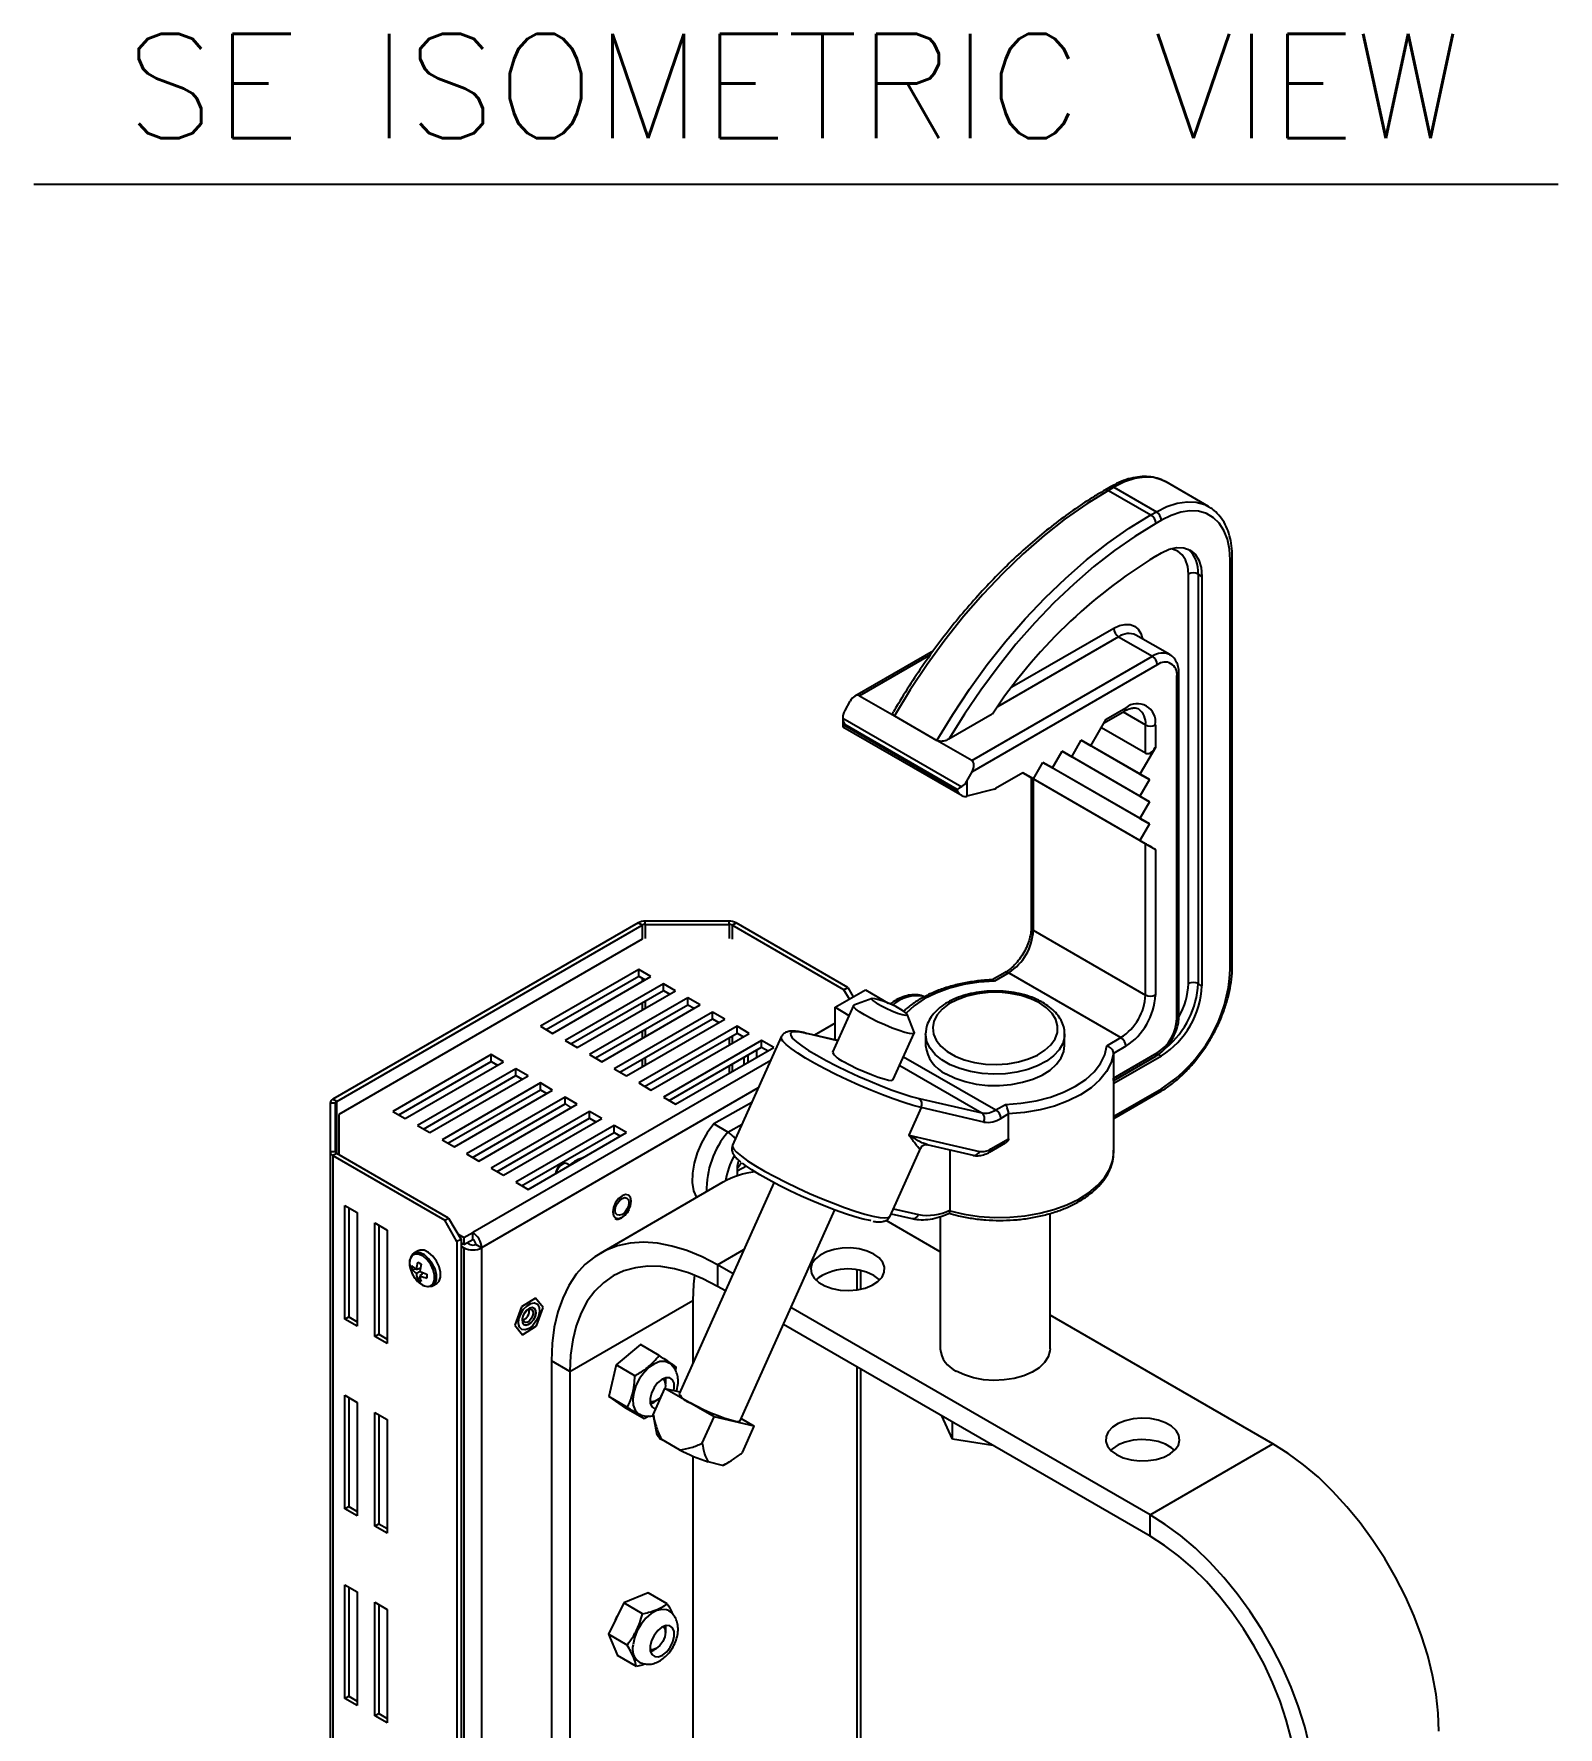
# Model space of a CAD drawing. Extents: x 17.3 to 113.1, y 4.8 to 84.5.
# Drawn here: x 75.35 to 86.31, y 72.37 to 84.54 of the extents above; entities that cross this region are included whole.
import ezdxf
from ezdxf.enums import TextEntityAlignment as Align

# ---------------------------------------------------------------- set-up
doc = ezdxf.new("R2010")
doc.units = 0
doc.header["$MEASUREMENT"] = 0
doc.layers.add('OBJECT', color=7, linetype='CONTINUOUS')
doc.styles.get("Standard").update_dxf_attribs({"font": 'SIMPLEX'})

msp = doc.modelspace()

# ---------------------------------------------------------------- linework, layer by layer
at = {"layer": 'OBJECT', "color": 1}
msp.add_line((75.352, 83.461), (86.314, 83.461), dxfattribs=at)
at = {"layer": 'OBJECT'}
for p, q in [((83.8, 81.144), (83.495, 81.321)), ((83.095, 81.286), (83.055, 81.263)), ((83.12, 81.283), (83.08, 81.26)), ((83.08, 81.26), (83.385, 81.084)), ((83.12, 81.283), (83.425, 81.107)), ((83.385, 81.084), (83.425, 81.107)), ((83.461, 81.046), (83.421, 81.023)), ((83.421, 80.788), (83.461, 80.811)), ((83.956, 77.816), (83.956, 80.76)), ((83.97, 77.837), (83.97, 80.78)), ((83.655, 77.714), (83.655, 80.658)), ((83.725, 80.658), (83.752, 80.642)), ((83.725, 80.658), (83.725, 77.714)), ((83.752, 80.642), (83.752, 77.699)), ((82.386, 79.847), (83.118, 80.269)), ((81.821, 80.108), (81.255, 79.781)), ((83.153, 80.208), (82.282, 79.704)), ((83.153, 80.208), (83.396, 80.068)), ((83.521, 80.08), (83.278, 80.22)), ((81.8, 80.079), (81.29, 79.784)), ((82.097, 79.318), (83.396, 80.068)), ((83.431, 80.006), (82.099, 79.238)), ((83.573, 77.461), (83.573, 79.925)), ((83.587, 77.482), (83.587, 79.945)), ((81.221, 79.745), (81.184, 79.677)), ((81.29, 79.784), (81.541, 79.639)), ((81.169, 79.626), (81.169, 79.561)), ((81.169, 79.624), (82.025, 79.13)), ((81.541, 79.639), (81.846, 79.463)), ((82.245, 79.652), (81.932, 79.472)), ((82.954, 79.425), (83.064, 79.616)), ((83.049, 79.59), (83.195, 79.674)), ((83.064, 79.616), (83.206, 79.697)), ((83.185, 79.668), (83.347, 79.575)), ((81.169, 79.561), (82.027, 79.066)), ((81.991, 79.111), (81.184, 79.577)), ((81.184, 79.577), (81.184, 79.57)), ((81.184, 79.57), (81.991, 79.103)), ((83.347, 79.371), (83.029, 79.554)), ((83.347, 79.371), (83.347, 79.575)), ((83.418, 79.575), (83.418, 79.412)), ((82.097, 79.318), (81.846, 79.463)), ((82.678, 79.265), (82.747, 79.385)), ((82.747, 79.385), (82.816, 79.345)), ((82.816, 79.345), (82.747, 79.385)), ((83.307, 79.061), (82.747, 79.385)), ((83.376, 79.021), (82.747, 79.385)), ((82.816, 79.345), (82.885, 79.464)), ((82.885, 79.464), (82.954, 79.425)), ((82.954, 79.425), (82.885, 79.464)), ((83.307, 79.22), (82.885, 79.464)), ((83.376, 79.181), (82.885, 79.464)), ((83.418, 79.412), (83.307, 79.22)), ((82.54, 79.186), (82.609, 79.305)), ((82.609, 79.305), (82.678, 79.265)), ((82.678, 79.265), (82.609, 79.305)), ((83.307, 78.902), (82.609, 79.305)), ((83.376, 78.862), (82.609, 79.305)), ((82.062, 79.17), (82.099, 79.238)), ((82.062, 79.17), (82.062, 79.061)), ((82.465, 79.229), (82.269, 79.116)), ((82.465, 79.229), (82.54, 79.186)), ((82.54, 79.186), (82.465, 79.229)), ((83.307, 78.743), (82.465, 79.229)), ((82.525, 79.195), (82.465, 79.229)), ((82.525, 79.195), (82.525, 78.119)), ((83.347, 78.72), (82.539, 79.186)), ((82.539, 79.186), (82.539, 78.098)), ((83.307, 79.22), (83.376, 79.181)), ((83.376, 79.181), (83.307, 79.061)), ((81.991, 79.103), (81.991, 79.111)), ((82.26, 79.112), (82.062, 79.061)), ((83.307, 79.061), (83.376, 79.021)), ((83.376, 79.021), (83.307, 78.902)), ((83.307, 78.902), (83.376, 78.862)), ((83.376, 78.862), (83.307, 78.743)), ((83.307, 78.743), (83.418, 78.679)), ((83.347, 77.632), (83.347, 78.72)), ((83.418, 78.679), (83.418, 77.632)), ((79.748, 78.14), (79.748, 78.163)), ((80.352, 78.163), (79.748, 78.163)), ((80.352, 78.14), (80.352, 78.163)), ((79.698, 78.151), (77.503, 76.884)), ((77.531, 76.867), (79.727, 78.135)), ((79.727, 78.033), (77.546, 76.774)), ((79.727, 78.135), (79.698, 78.151)), ((79.727, 78.135), (79.727, 78.033)), ((79.748, 78.14), (80.352, 78.14)), ((79.748, 78.14), (79.748, 78.038)), ((80.352, 78.14), (80.352, 78.038)), ((80.374, 78.135), (80.402, 78.151)), ((81.178, 77.67), (80.374, 78.135)), ((80.374, 78.135), (80.374, 78.033)), ((81.206, 77.687), (80.402, 78.151)), ((82.539, 78.098), (83.347, 77.632)), ((79.702, 77.816), (78.995, 77.408)), ((79.79, 77.765), (79.702, 77.816)), ((79.702, 77.767), (79.702, 77.816)), ((82.338, 77.795), (82.245, 77.741)), ((82.363, 77.792), (82.26, 77.733)), ((82.363, 77.792), (83.17, 77.326)), ((79.037, 77.384), (79.702, 77.767)), ((79.083, 77.357), (79.79, 77.765)), ((79.879, 77.714), (79.172, 77.306)), ((79.702, 77.767), (79.748, 77.741)), ((79.727, 77.753), (79.727, 77.729)), ((79.967, 77.663), (79.879, 77.714)), ((79.879, 77.665), (79.879, 77.714)), ((81.114, 77.544), (81.332, 77.669)), ((81.178, 77.67), (81.206, 77.687)), ((81.217, 77.603), (81.178, 77.67)), ((81.206, 77.687), (81.245, 77.619)), ((81.332, 77.669), (81.495, 77.575)), ((83.725, 77.714), (83.752, 77.699)), ((79.214, 77.282), (79.879, 77.665)), ((79.26, 77.255), (79.967, 77.663)), ((80.055, 77.612), (79.348, 77.204)), ((79.391, 77.18), (80.055, 77.563)), ((79.437, 77.153), (80.144, 77.561)), ((79.727, 77.578), (79.727, 77.525)), ((79.748, 77.59), (79.748, 77.537)), ((79.879, 77.665), (79.925, 77.639)), ((80.144, 77.561), (80.055, 77.612)), ((80.055, 77.563), (80.055, 77.612)), ((80.055, 77.563), (80.101, 77.537)), ((81.246, 77.556), (81.095, 77.221)), ((81.38, 77.607), (81.25, 77.559)), ((81.493, 77.575), (81.495, 77.575)), ((81.495, 77.575), (81.495, 77.574)), ((80.232, 77.51), (79.525, 77.102)), ((79.567, 77.078), (80.232, 77.461)), ((79.613, 77.051), (80.321, 77.459)), ((80.321, 77.459), (80.232, 77.51)), ((80.232, 77.461), (80.232, 77.51)), ((80.232, 77.461), (80.278, 77.435)), ((81.114, 77.43), (80.966, 77.344)), ((81.114, 77.31), (81.114, 77.544)), ((81.114, 77.544), (81.214, 77.486)), ((81.683, 77.365), (81.633, 77.494)), ((78.995, 77.408), (79.083, 77.357)), ((79.172, 77.306), (79.26, 77.255)), ((80.409, 77.408), (79.702, 77)), ((79.727, 77.374), (79.727, 77.32)), ((79.744, 76.975), (80.409, 77.359)), ((79.748, 77.386), (79.748, 77.333)), ((79.79, 76.949), (80.497, 77.357)), ((80.586, 77.306), (79.879, 76.898)), ((80.352, 77.327), (80.352, 77.273)), ((80.374, 77.339), (80.374, 77.286)), ((80.727, 77.332), (80.377, 76.552)), ((80.497, 77.357), (80.409, 77.408)), ((80.409, 77.359), (80.409, 77.408)), ((80.409, 77.359), (80.455, 77.333)), ((80.674, 77.255), (80.586, 77.306)), ((80.586, 77.257), (80.586, 77.306)), ((81.133, 77.305), (80.901, 77.359)), ((81.133, 77.304), (80.91, 77.356)), ((81.533, 77.024), (81.684, 77.359)), ((81.765, 77.352), (81.766, 77.36)), ((81.765, 77.352), (81.765, 77.27)), ((82.765, 77.27), (82.765, 77.352)), ((83.068, 77.267), (83.17, 77.326)), ((78.641, 77.204), (77.934, 76.796)), ((78.73, 77.153), (78.641, 77.204)), ((78.641, 77.155), (78.641, 77.204)), ((79.348, 77.204), (79.437, 77.153)), ((79.748, 77.182), (79.748, 77.129)), ((79.921, 76.873), (80.586, 77.257)), ((79.967, 76.847), (80.674, 77.255)), ((80.46, 77.132), (80.46, 77.185)), ((80.488, 77.148), (80.488, 77.201)), ((80.549, 77.236), (80.549, 77.183)), ((80.586, 77.257), (80.632, 77.231)), ((81.607, 77.189), (82.27, 76.807)), ((83.206, 77.265), (83.116, 77.213)), ((83.116, 77.035), (83.431, 77.216)), ((83.116, 77.213), (83.116, 77.035)), ((83.118, 77.019), (83.421, 77.193)), ((83.461, 77.194), (83.119, 76.997)), ((83.44, 77.206), (83.461, 77.194)), ((77.977, 76.771), (78.641, 77.155)), ((78.022, 76.745), (78.73, 77.153)), ((78.818, 77.102), (78.111, 76.694)), ((80.651, 77.162), (78.509, 75.925)), ((78.641, 77.155), (78.687, 77.129)), ((78.906, 77.051), (78.818, 77.102)), ((78.818, 77.053), (78.818, 77.102)), ((79.525, 77.102), (79.613, 77.051)), ((79.727, 77.169), (79.727, 77.116)), ((80.352, 77.122), (80.352, 77.069)), ((80.374, 77.135), (80.374, 77.082)), ((81.579, 77.126), (82.169, 76.785)), ((78.153, 76.669), (78.818, 77.053)), ((78.199, 76.643), (78.906, 77.051)), ((78.995, 77), (78.288, 76.592)), ((78.33, 76.567), (78.995, 76.951)), ((78.376, 76.541), (79.083, 76.949)), ((80.562, 76.964), (78.572, 75.815)), ((78.818, 77.053), (78.864, 77.027)), ((79.083, 76.949), (78.995, 77)), ((78.995, 76.951), (78.995, 77)), ((78.995, 76.951), (79.041, 76.924)), ((79.702, 77), (79.79, 76.949)), ((79.748, 76.978), (79.748, 76.973)), ((83.119, 76.506), (83.119, 77.019)), ((83.119, 76.762), (83.461, 76.959)), ((83.119, 76.745), (83.45, 76.936)), ((77.522, 76.855), (77.482, 76.855)), ((77.482, 76.855), (77.482, 76.506)), ((77.531, 76.867), (77.503, 76.884)), ((77.522, 76.506), (77.522, 76.855)), ((77.531, 76.494), (77.531, 76.867)), ((79.172, 76.898), (78.464, 76.49)), ((78.507, 76.465), (79.172, 76.849)), ((78.553, 76.439), (79.26, 76.847)), ((79.26, 76.847), (79.172, 76.898)), ((79.172, 76.849), (79.172, 76.898)), ((79.172, 76.849), (79.217, 76.822)), ((79.879, 76.898), (79.967, 76.847)), ((80.515, 76.859), (80.241, 76.706)), ((81.733, 76.824), (81.644, 76.626)), ((81.718, 76.889), (82.169, 76.785)), ((82.184, 76.719), (81.733, 76.824)), ((82.27, 76.807), (82.339, 76.846)), ((77.546, 76.774), (77.546, 76.485)), ((77.934, 76.796), (78.022, 76.745)), ((78.111, 76.694), (78.199, 76.643)), ((79.348, 76.796), (78.641, 76.388)), ((78.684, 76.363), (79.348, 76.747)), ((78.73, 76.337), (79.437, 76.745)), ((79.525, 76.694), (78.818, 76.286)), ((79.437, 76.745), (79.348, 76.796)), ((79.348, 76.747), (79.348, 76.796)), ((79.348, 76.747), (79.394, 76.72)), ((79.613, 76.643), (79.525, 76.694)), ((79.525, 76.645), (79.525, 76.694)), ((80.343, 76.647), (80.241, 76.706)), ((80.343, 76.647), (80.446, 76.704)), ((82.361, 76.778), (82.306, 76.745)), ((82.361, 76.599), (82.361, 76.778)), ((78.288, 76.592), (78.376, 76.541)), ((78.86, 76.261), (79.525, 76.645)), ((78.906, 76.235), (79.613, 76.643)), ((79.525, 76.645), (79.571, 76.618)), ((81.644, 76.626), (82.153, 76.508)), ((82.235, 76.526), (82.361, 76.599)), ((77.482, 76.506), (77.482, 70.974)), ((77.522, 76.506), (77.482, 76.506)), ((77.531, 76.494), (77.503, 76.478)), ((77.503, 76.478), (77.503, 70.945)), ((77.503, 76.478), (78.307, 76.013)), ((78.335, 76.029), (77.531, 76.494)), ((78.464, 76.49), (78.553, 76.439)), ((81.51, 76.043), (81.731, 76.535)), ((81.741, 76.547), (81.742, 76.549)), ((81.775, 76.557), (82.107, 76.48)), ((81.94, 76.518), (81.94, 76.085)), ((82.224, 76.503), (82.339, 76.569)), ((78.641, 76.388), (78.73, 76.337)), ((79.153, 76.416), (79.14, 76.409)), ((79.205, 76.409), (79.188, 76.42)), ((80.41, 76.401), (80.409, 76.332)), ((80.476, 76.402), (80.41, 76.365)), ((78.818, 76.286), (78.906, 76.235)), ((80.308, 76.286), (79.424, 75.775)), ((80.674, 76.283), (79.993, 74.766)), ((77.589, 76.119), (77.678, 76.068)), ((77.589, 75.302), (77.589, 76.119)), ((77.618, 76.103), (77.618, 75.319)), ((80.431, 74.57), (81.112, 76.087)), ((81.534, 76.095), (81.714, 76.054)), ((81.94, 76.085), (81.94, 76.081)), ((77.678, 76.068), (77.678, 75.251)), ((77.805, 75.994), (77.893, 75.943)), ((77.805, 75.178), (77.805, 75.994)), ((77.833, 75.978), (77.833, 75.194)), ((78.307, 76.013), (78.335, 76.029)), ((78.395, 75.86), (78.307, 76.013)), ((78.335, 76.029), (78.424, 75.876)), ((81.87, 75.787), (81.481, 76.012)), ((81.518, 76.06), (81.667, 76.026)), ((81.87, 76.04), (81.87, 75.09)), ((82.66, 75.09), (82.66, 76.062)), ((77.893, 75.943), (77.893, 75.127)), ((78.424, 75.876), (78.395, 75.86)), ((78.395, 75.86), (78.395, 70.532)), ((78.403, 75.913), (78.445, 75.889)), ((78.424, 75.876), (78.424, 70.548)), ((78.445, 75.84), (78.424, 75.852)), ((78.445, 75.889), (78.509, 75.925)), ((78.445, 75.889), (78.445, 75.84)), ((78.445, 75.84), (78.509, 75.876)), ((78.487, 75.84), (78.466, 75.852)), ((78.509, 75.876), (78.509, 75.925)), ((78.572, 75.815), (78.53, 75.84)), ((78.116, 75.793), (78.085, 75.776)), ((78.424, 75.827), (78.445, 75.815)), ((78.445, 75.815), (78.445, 70.634)), ((78.572, 75.815), (78.572, 70.634)), ((80.268, 75.692), (80.458, 75.802)), ((78.071, 75.66), (78.098, 75.663)), ((78.103, 75.66), (78.132, 75.671)), ((78.129, 75.645), (78.103, 75.63)), ((78.113, 75.587), (78.129, 75.609)), ((78.117, 75.665), (78.131, 75.667)), ((78.129, 75.615), (78.153, 75.634)), ((78.141, 75.625), (78.149, 75.636)), ((80.38, 75.627), (80.268, 75.692)), ((80.268, 75.692), (80.268, 75.538)), ((81.273, 75.513), (81.273, 75.656)), ((81.3, 75.518), (81.3, 75.651)), ((78.22, 75.542), (78.251, 75.559)), ((80.325, 75.506), (80.268, 75.538)), ((78.858, 75.39), (78.811, 75.258)), ((78.96, 75.453), (78.858, 75.39)), ((78.947, 75.381), (78.947, 75.382)), ((79.015, 75.386), (78.96, 75.453)), ((78.967, 75.254), (79.015, 75.386)), ((79.207, 74.926), (80.091, 75.436)), ((80.091, 75.436), (80.091, 74.985)), ((83.379, 73.896), (80.797, 75.386)), ((77.589, 75.302), (77.618, 75.319)), ((77.678, 75.251), (77.589, 75.302)), ((77.618, 75.319), (77.678, 75.284)), ((78.811, 75.258), (78.865, 75.19)), ((78.865, 75.19), (78.967, 75.254)), ((78.878, 75.262), (78.878, 75.262)), ((83.379, 73.742), (80.743, 75.264)), ((84.263, 74.406), (82.66, 75.331)), ((77.805, 75.178), (77.833, 75.194)), ((77.893, 75.127), (77.805, 75.178)), ((77.833, 75.194), (77.893, 75.159)), ((79.714, 75.119), (79.54, 74.973)), ((79.849, 75.041), (79.714, 75.119)), ((79.207, 74.926), (79.074, 75.003)), ((79.074, 75.003), (79.074, 69.244)), ((79.207, 74.926), (79.207, 69.32)), ((79.54, 74.973), (79.486, 74.746)), ((79.675, 74.895), (79.54, 74.973)), ((79.97, 74.959), (79.967, 74.932)), ((81.273, 72.194), (81.273, 74.958)), ((81.3, 72.23), (81.3, 74.943)), ((77.589, 74.755), (77.678, 74.704)), ((77.589, 73.939), (77.589, 74.755)), ((79.621, 74.668), (79.486, 74.746)), ((79.486, 74.746), (79.607, 74.663)), ((79.805, 74.614), (79.89, 74.804)), ((80.244, 74.599), (79.89, 74.804)), ((79.89, 74.804), (79.998, 74.779)), ((79.895, 74.834), (79.895, 74.855)), ((77.618, 74.739), (77.618, 73.955)), ((77.678, 74.704), (77.678, 73.888)), ((77.805, 73.814), (77.805, 74.631)), ((77.805, 74.631), (77.893, 74.58)), ((79.742, 74.585), (79.607, 74.663)), ((79.809, 74.706), (79.827, 74.717)), ((77.833, 74.614), (77.833, 73.831)), ((77.893, 74.58), (77.893, 73.763)), ((79.774, 74.605), (79.742, 74.585)), ((79.812, 74.582), (79.805, 74.614)), ((79.811, 74.585), (79.833, 74.47)), ((80.159, 74.41), (80.244, 74.599)), ((80.533, 74.533), (80.244, 74.599)), ((80.439, 74.587), (80.533, 74.533)), ((80.448, 74.343), (80.533, 74.533)), ((81.959, 74.439), (81.882, 74.607)), ((81.959, 74.439), (81.959, 74.562)), ((79.995, 74.362), (79.867, 74.436)), ((82.249, 74.395), (81.959, 74.439)), ((83.379, 73.896), (84.263, 74.406)), ((80.091, 74.318), (80.091, 69.771)), ((80.305, 74.251), (80.201, 74.276)), ((80.316, 74.254), (80.349, 74.274)), ((77.589, 73.939), (77.618, 73.955)), ((77.678, 73.888), (77.589, 73.939)), ((77.618, 73.955), (77.678, 73.92)), ((83.379, 73.742), (83.379, 73.896)), ((77.805, 73.814), (77.833, 73.831)), ((77.893, 73.763), (77.805, 73.814)), ((77.833, 73.831), (77.893, 73.796)), ((77.589, 73.392), (77.678, 73.341)), ((77.589, 72.575), (77.589, 73.392)), ((77.618, 73.375), (77.618, 72.591)), ((77.678, 73.341), (77.678, 72.524)), ((79.771, 73.334), (79.595, 73.262)), ((79.907, 73.256), (79.771, 73.334)), ((77.805, 73.267), (77.893, 73.216)), ((77.805, 72.451), (77.805, 73.267)), ((77.833, 73.251), (77.833, 72.467)), ((77.893, 73.216), (77.893, 72.4)), ((79.595, 73.262), (79.484, 73.037)), ((79.534, 73.138), (79.547, 73.166)), ((79.73, 73.184), (79.595, 73.262)), ((79.895, 73.051), (79.895, 73.072)), ((79.619, 72.959), (79.484, 73.037)), ((79.484, 73.037), (79.55, 72.883)), ((79.809, 72.924), (79.827, 72.935)), ((79.685, 72.805), (79.55, 72.883)), ((77.589, 72.575), (77.618, 72.591)), ((77.678, 72.524), (77.589, 72.575)), ((77.618, 72.591), (77.678, 72.557)), ((77.805, 72.451), (77.833, 72.467)), ((77.893, 72.4), (77.805, 72.451)), ((77.833, 72.467), (77.893, 72.432))]:
    msp.add_line(p, q, dxfattribs=at)
at = {"layer": 'OBJECT', "flags": 128}
for points in [[(83.495, 81.321), (83.467, 81.334), (83.407, 81.352), (83.34, 81.355), (83.269, 81.345), (83.195, 81.321), (83.12, 81.283)], [(83.08, 81.26), (82.925, 81.164), (82.77, 81.056), (82.618, 80.936), (82.467, 80.805), (82.32, 80.664), (82.176, 80.513), (82.037, 80.353), (81.904, 80.184), (81.776, 80.009), (81.655, 79.827), (81.541, 79.639)], [(81.846, 79.463), (81.96, 79.65), (82.081, 79.832), (82.209, 80.008), (82.343, 80.176), (82.482, 80.336), (82.625, 80.488), (82.773, 80.629), (82.923, 80.76), (83.076, 80.88), (83.23, 80.988), (83.385, 81.084)], [(83.425, 81.107), (83.501, 81.144), (83.575, 81.168), (83.646, 81.179), (83.712, 81.175), (83.773, 81.158), (83.803, 81.143)], [(83.956, 80.76), (83.951, 80.838), (83.936, 80.909), (83.911, 80.972), (83.877, 81.024), (83.835, 81.064), (83.785, 81.093), (83.728, 81.11), (83.666, 81.113), (83.6, 81.103), (83.531, 81.081), (83.461, 81.046)], [(83.421, 81.023), (83.271, 80.93), (83.123, 80.827), (82.976, 80.712), (82.831, 80.587), (82.688, 80.451), (82.55, 80.307), (82.415, 80.154), (82.286, 79.993), (82.162, 79.825), (82.044, 79.651), (81.932, 79.472)], [(83.461, 80.811), (83.518, 80.837), (83.572, 80.849), (83.623, 80.847), (83.667, 80.831), (83.703, 80.801), (83.73, 80.758), (83.747, 80.705), (83.752, 80.642)], [(83.655, 80.658), (83.65, 80.713), (83.635, 80.76), (83.611, 80.797), (83.58, 80.824), (83.541, 80.838), (83.527, 80.84)], [(83.118, 80.269), (83.159, 80.288), (83.199, 80.297), (83.236, 80.296), (83.268, 80.284), (83.294, 80.262), (83.314, 80.231), (83.326, 80.193)], [(82.26, 77.733), (82.148, 77.725), (82.04, 77.708), (81.937, 77.681), (81.841, 77.646), (81.756, 77.604), (81.682, 77.554), (81.625, 77.503)], [(81.683, 77.365), (81.683, 77.359), (81.673, 77.354), (81.65, 77.356), (81.616, 77.364), (81.574, 77.377), (81.525, 77.395), (81.473, 77.417), (81.42, 77.44), (81.37, 77.465), (81.326, 77.49), (81.289, 77.512), (81.263, 77.531), (81.248, 77.546), (81.246, 77.556), (81.25, 77.559)], [(81.586, 77.529), (81.55, 77.549), (81.508, 77.568), (81.467, 77.585), (81.429, 77.599), (81.4, 77.606), (81.382, 77.608), (81.377, 77.602), (81.387, 77.591), (81.409, 77.576), (81.442, 77.557), (81.481, 77.537), (81.523, 77.518), (81.563, 77.503), (81.597, 77.492), (81.621, 77.488), (81.632, 77.49), (81.63, 77.498), (81.614, 77.511), (81.586, 77.529)], [(82.584, 77.576), (82.522, 77.606), (82.452, 77.629), (82.375, 77.644), (82.296, 77.652), (82.215, 77.651), (82.136, 77.641), (82.061, 77.624), (81.993, 77.599), (81.933, 77.568), (81.884, 77.531), (81.848, 77.489), (81.825, 77.445), (81.816, 77.398), (81.821, 77.352), (81.841, 77.307), (81.874, 77.264), (81.92, 77.226), (81.977, 77.193), (82.043, 77.167), (82.117, 77.147), (82.195, 77.136), (82.276, 77.133), (82.356, 77.138), (82.433, 77.151), (82.505, 77.173), (82.569, 77.201), (82.623, 77.235), (82.666, 77.275), (82.696, 77.318), (82.713, 77.363), (82.714, 77.41), (82.702, 77.456), (82.675, 77.5), (82.635, 77.54), (82.584, 77.576)], [(81.733, 76.824), (81.675, 76.839), (81.608, 76.86), (81.533, 76.885), (81.454, 76.915), (81.371, 76.948), (81.286, 76.984), (81.202, 77.023), (81.12, 77.062), (81.041, 77.102), (80.968, 77.141), (80.902, 77.179), (80.846, 77.215), (80.799, 77.247), (80.763, 77.276), (80.739, 77.3), (80.727, 77.32), (80.727, 77.332)], [(80.91, 77.356), (80.864, 77.365), (80.828, 77.368), (80.804, 77.365), (80.793, 77.356), (80.795, 77.341), (80.809, 77.321), (80.819, 77.311)], [(80.819, 77.311), (80.836, 77.296), (80.875, 77.267), (80.924, 77.234), (80.983, 77.199), (81.051, 77.162), (81.124, 77.123), (81.203, 77.085), (81.284, 77.047), (81.366, 77.012), (81.446, 76.979), (81.524, 76.949), (81.596, 76.924), (81.661, 76.904), (81.718, 76.889)], [(80.901, 77.359), (80.903, 77.359), (80.91, 77.356)], [(82.765, 77.353), (82.764, 77.333), (82.752, 77.285), (82.725, 77.238), (82.686, 77.195), (82.634, 77.156), (82.571, 77.123), (82.5, 77.097), (82.422, 77.078), (82.339, 77.066), (82.255, 77.063), (82.171, 77.068), (82.089, 77.082), (82.012, 77.103), (81.943, 77.131), (81.883, 77.166), (81.834, 77.206), (81.798, 77.25), (81.775, 77.297), (81.766, 77.346), (81.765, 77.352)], [(81.912, 77.066), (81.977, 77.034), (82.05, 77.01), (82.129, 76.992), (82.212, 76.983), (82.297, 76.982), (82.381, 76.989), (82.462, 77.005), (82.537, 77.027), (82.604, 77.057), (82.661, 77.093), (82.707, 77.135), (82.74, 77.18), (82.76, 77.227), (82.765, 77.27)], [(82.339, 76.846), (82.451, 76.855), (82.56, 76.872), (82.663, 76.898), (82.758, 76.933), (82.844, 76.976), (82.917, 77.025), (82.978, 77.08), (83.023, 77.14), (83.054, 77.202), (83.068, 77.267)], [(83.116, 77.213), (83.099, 77.147), (83.066, 77.083), (83.018, 77.022), (82.955, 76.965), (82.879, 76.915), (82.791, 76.871), (82.693, 76.834), (82.588, 76.806), (82.476, 76.787), (82.361, 76.778)], [(81.175, 77.155), (81.22, 77.13), (81.27, 77.105), (81.323, 77.082), (81.375, 77.06), (81.424, 77.042), (81.466, 77.029), (81.499, 77.021), (81.522, 77.019), (81.533, 77.024), (81.533, 77.024)], [(80.241, 76.706), (80.194, 76.641), (80.154, 76.57), (80.122, 76.497), (80.1, 76.423), (80.088, 76.351), (80.087, 76.285), (80.097, 76.225), (80.117, 76.176)], [(80.377, 76.552), (80.376, 76.544), (80.384, 76.526), (80.406, 76.502), (80.44, 76.474), (80.485, 76.441), (80.542, 76.405), (80.607, 76.367), (80.681, 76.327), (80.761, 76.286), (80.845, 76.246), (80.931, 76.206), (81.017, 76.169), (81.102, 76.135), (81.183, 76.105), (81.259, 76.079), (81.327, 76.058), (81.386, 76.043), (81.435, 76.033), (81.473, 76.03), (81.498, 76.033), (81.51, 76.043), (81.51, 76.043)], [(81.731, 76.535), (81.731, 76.534), (81.727, 76.53)], [(81.94, 76.081), (82.043, 76.057), (82.15, 76.041), (82.26, 76.034), (82.371, 76.035), (82.481, 76.045), (82.587, 76.063), (82.688, 76.09), (82.782, 76.124), (82.867, 76.165), (82.941, 76.212), (83.004, 76.265), (83.054, 76.322), (83.09, 76.382), (83.112, 76.445), (83.119, 76.506)], [(79.188, 76.42), (79.172, 76.423), (79.153, 76.416)], [(80.41, 76.385), (80.417, 76.394), (80.44, 76.428)], [(81.371, 76.01), (81.366, 76.011), (81.316, 76.021), (81.257, 76.038), (81.189, 76.059), (81.115, 76.086), (81.035, 76.116), (80.953, 76.15), (80.87, 76.187), (80.789, 76.225), (80.711, 76.264), (80.638, 76.303), (80.572, 76.34), (80.516, 76.375), (80.469, 76.407), (80.448, 76.424)], [(79.582, 76.189), (79.556, 76.169), (79.535, 76.14), (79.52, 76.106), (79.515, 76.074), (79.52, 76.047), (79.535, 76.031), (79.556, 76.027), (79.582, 76.036), (79.607, 76.056), (79.629, 76.085), (79.643, 76.118), (79.648, 76.151), (79.643, 76.177), (79.629, 76.194), (79.607, 76.198), (79.582, 76.189)], [(79.582, 76.189), (79.556, 76.169), (79.535, 76.139), (79.521, 76.106), (79.515, 76.074), (79.521, 76.048), (79.535, 76.031), (79.535, 76.031)], [(79.582, 76.189), (79.557, 76.168), (79.535, 76.139), (79.521, 76.106), (79.516, 76.074), (79.521, 76.048), (79.535, 76.031), (79.557, 76.027), (79.582, 76.036), (79.607, 76.056), (79.629, 76.085), (79.643, 76.118), (79.648, 76.151), (79.643, 76.177), (79.629, 76.194), (79.607, 76.198), (79.582, 76.189)], [(79.582, 76.055), (79.563, 76.049), (79.547, 76.052), (79.536, 76.064), (79.532, 76.084), (79.536, 76.108), (79.547, 76.133), (79.563, 76.154), (79.582, 76.169), (79.601, 76.176), (79.617, 76.173), (79.628, 76.161), (79.631, 76.141), (79.628, 76.117), (79.617, 76.092), (79.601, 76.07), (79.582, 76.055)], [(79.629, 76.194), (79.607, 76.198), (79.582, 76.189)], [(80.268, 75.692), (80.158, 75.75), (80.049, 75.795), (79.941, 75.828), (79.837, 75.848), (79.736, 75.855), (79.64, 75.848), (79.549, 75.829), (79.464, 75.796), (79.386, 75.751), (79.315, 75.694), (79.253, 75.625), (79.199, 75.545), (79.155, 75.454), (79.12, 75.354), (79.095, 75.244), (79.079, 75.127), (79.074, 75.003)], [(78.092, 75.598), (78.094, 75.594), (78.122, 75.565), (78.152, 75.545), (78.181, 75.536), (78.206, 75.541), (78.224, 75.557), (78.234, 75.585), (78.234, 75.619), (78.224, 75.657), (78.206, 75.695), (78.181, 75.729), (78.152, 75.754), (78.122, 75.768), (78.094, 75.77), (78.072, 75.76), (78.058, 75.737), (78.053, 75.706), (78.053, 75.706)], [(78.186, 75.536), (78.191, 75.536), (78.217, 75.54), (78.237, 75.558), (78.247, 75.586), (78.247, 75.622), (78.237, 75.663), (78.217, 75.702), (78.191, 75.737), (78.161, 75.764), (78.129, 75.779), (78.1, 75.781), (78.077, 75.77), (78.063, 75.749)], [(78.251, 75.559), (78.267, 75.575), (78.277, 75.604), (78.277, 75.64), (78.267, 75.68), (78.248, 75.72), (78.222, 75.755), (78.191, 75.782), (78.16, 75.797), (78.131, 75.799), (78.116, 75.793)], [(81.393, 75.77), (81.344, 75.792), (81.288, 75.807), (81.228, 75.814), (81.166, 75.813), (81.107, 75.804), (81.053, 75.787), (81.006, 75.763), (80.971, 75.734), (80.948, 75.701), (80.939, 75.666), (80.945, 75.63), (80.964, 75.597), (80.997, 75.566), (81.04, 75.541), (81.093, 75.522), (81.151, 75.511), (81.213, 75.508), (81.274, 75.513), (81.331, 75.526), (81.381, 75.547), (81.422, 75.573), (81.452, 75.605), (81.467, 75.639), (81.469, 75.675), (81.457, 75.71), (81.431, 75.742), (81.393, 75.77)], [(78.053, 75.706), (78.058, 75.669), (78.07, 75.636)], [(80.268, 75.538), (80.164, 75.593), (80.061, 75.634), (79.96, 75.663), (79.862, 75.68), (79.768, 75.682), (79.679, 75.672), (79.595, 75.649), (79.518, 75.613), (79.448, 75.564), (79.386, 75.503), (79.332, 75.431), (79.288, 75.348), (79.253, 75.255), (79.228, 75.153), (79.212, 75.043), (79.207, 74.926)], [(80.104, 75.618), (80.096, 75.553), (80.091, 75.436)], [(81.435, 75.585), (81.431, 75.588), (81.393, 75.616)], [(78.913, 75.235), (78.886, 75.225), (78.862, 75.228), (78.845, 75.244), (78.838, 75.27), (78.84, 75.304), (78.853, 75.339), (78.873, 75.373), (78.899, 75.399), (78.927, 75.415), (78.952, 75.419), (78.973, 75.409), (78.985, 75.387), (78.988, 75.357), (78.98, 75.322), (78.963, 75.287), (78.94, 75.256), (78.913, 75.235)], [(78.89, 75.259), (78.908, 75.263), (78.927, 75.276), (78.944, 75.297), (78.956, 75.321), (78.961, 75.345), (78.959, 75.365), (78.95, 75.379), (78.935, 75.385), (78.917, 75.38), (78.898, 75.367), (78.881, 75.347), (78.869, 75.323), (78.864, 75.299), (78.866, 75.278), (78.875, 75.264), (78.89, 75.259)], [(78.922, 75.375), (78.934, 75.371), (78.941, 75.36), (78.942, 75.344), (78.938, 75.325), (78.929, 75.307), (78.916, 75.291), (78.901, 75.281), (78.887, 75.278), (78.876, 75.282), (78.869, 75.293), (78.867, 75.308), (78.871, 75.327), (78.881, 75.346), (78.894, 75.361), (78.908, 75.372), (78.922, 75.375)], [(78.947, 75.382), (78.95, 75.38), (78.959, 75.365), (78.961, 75.345), (78.956, 75.321), (78.944, 75.297), (78.927, 75.276), (78.908, 75.263), (78.89, 75.259), (78.878, 75.262)], [(79.915, 74.989), (79.889, 74.998), (79.854, 74.997), (79.815, 74.982), (79.776, 74.956), (79.74, 74.919), (79.708, 74.875), (79.682, 74.825), (79.666, 74.775), (79.659, 74.726), (79.663, 74.683), (79.676, 74.649), (79.698, 74.624), (79.703, 74.622)], [(82.66, 75.09), (82.659, 75.074), (82.647, 75.031), (82.621, 74.99), (82.582, 74.953), (82.531, 74.921), (82.471, 74.895), (82.403, 74.876), (82.331, 74.865), (82.256, 74.862), (82.181, 74.867), (82.11, 74.88), (82.044, 74.901), (81.986, 74.929)], [(79.955, 74.789), (79.958, 74.807), (79.957, 74.841), (79.945, 74.867), (79.925, 74.881), (79.898, 74.881), (79.867, 74.869), (79.838, 74.844), (79.812, 74.81), (79.793, 74.771), (79.784, 74.732), (79.785, 74.698), (79.797, 74.672), (79.818, 74.658), (79.824, 74.657)], [(79.786, 74.694), (79.813, 74.706), (79.828, 74.717)], [(80.431, 74.57), (80.43, 74.569), (80.42, 74.565), (80.397, 74.567), (80.364, 74.575), (80.321, 74.588), (80.273, 74.606), (80.22, 74.627), (80.168, 74.651), (80.117, 74.676), (80.073, 74.7)], [(83.138, 74.328), (83.187, 74.306), (83.243, 74.291), (83.303, 74.284), (83.365, 74.285), (83.424, 74.294), (83.478, 74.311), (83.524, 74.335), (83.56, 74.364), (83.583, 74.397), (83.592, 74.432), (83.586, 74.468), (83.567, 74.501), (83.534, 74.532), (83.491, 74.557), (83.438, 74.576), (83.38, 74.587), (83.318, 74.59), (83.257, 74.585), (83.2, 74.572), (83.15, 74.551), (83.109, 74.525), (83.079, 74.493), (83.063, 74.459), (83.062, 74.423), (83.074, 74.388), (83.1, 74.356), (83.138, 74.328)], [(83.556, 74.36), (83.534, 74.378), (83.491, 74.403), (83.438, 74.422), (83.38, 74.433), (83.318, 74.436), (83.257, 74.431), (83.2, 74.418), (83.15, 74.398), (83.109, 74.371), (83.096, 74.36)], [(85.457, 72.339), (85.452, 72.469), (85.436, 72.604), (85.411, 72.742), (85.376, 72.883), (85.331, 73.025), (85.278, 73.168), (85.216, 73.309), (85.145, 73.447), (85.067, 73.582), (84.982, 73.712), (84.891, 73.837), (84.795, 73.954), (84.694, 74.064), (84.59, 74.165), (84.482, 74.256), (84.373, 74.337), (84.263, 74.406)], [(80.305, 74.251), (80.312, 74.252), (80.316, 74.254)], [(84.573, 71.828), (84.568, 71.959), (84.552, 72.093), (84.527, 72.232), (84.492, 72.373), (84.448, 72.515), (84.394, 72.657), (84.332, 72.798), (84.261, 72.937), (84.183, 73.072), (84.098, 73.202), (84.007, 73.327), (83.911, 73.444), (83.81, 73.554), (83.706, 73.655), (83.598, 73.746), (83.489, 73.826), (83.379, 73.896)], [(84.44, 71.905), (84.435, 72.028), (84.419, 72.156), (84.394, 72.287), (84.359, 72.421), (84.315, 72.555), (84.261, 72.689), (84.199, 72.821), (84.129, 72.951), (84.052, 73.076), (83.968, 73.196), (83.879, 73.309), (83.785, 73.415), (83.687, 73.512), (83.586, 73.599), (83.483, 73.676), (83.379, 73.742)], [(79.915, 73.207), (79.902, 73.213), (79.869, 73.216), (79.831, 73.207), (79.792, 73.185), (79.754, 73.152), (79.72, 73.11), (79.691, 73.063), (79.671, 73.012), (79.661, 72.963)], [(79.784, 72.952), (79.785, 72.917), (79.796, 72.891), (79.817, 72.876), (79.843, 72.875), (79.874, 72.887), (79.904, 72.911), (79.929, 72.945), (79.948, 72.983), (79.958, 73.022), (79.957, 73.057), (79.946, 73.083), (79.926, 73.098), (79.899, 73.099), (79.869, 73.087), (79.839, 73.063), (79.813, 73.029), (79.794, 72.991), (79.784, 72.952)], [(79.879, 73.092), (79.89, 73.078), (79.895, 73.051), (79.89, 73.018), (79.875, 72.985), (79.853, 72.955), (79.827, 72.935), (79.802, 72.926), (79.784, 72.928)], [(79.786, 72.912), (79.811, 72.923), (79.828, 72.935)]]:
    msp.add_lwpolyline(points, dxfattribs=at)
at = {"layer": 'OBJECT'}
for centre, radius, start, end in [((83.065, 81.24), 0.0252, 54.3866, 114.2872), ((83.105, 81.263), 0.0252, 54.3842, 114.3056), ((83.344, 81.019), 0.0768, 2.6054, 57.3947), ((83.384, 81.042), 0.0768, 2.6054, 57.3947), ((83.512, 80.677), 0.214, 354.8663, 48.9017), ((85.386, 77.576), 3.765, 121.4643, 146.5294), ((83.945, 80.783), 0.0251, 294.3761, 354.2895), ((83.69, 80.59), 0.0769, 62.6098, 117.3902), ((83.195, 80.272), 0.0768, 182.6055, 237.3939), ((83.226, 80.105), 0.126, 65.6933, 125.6178), ((83.469, 79.965), 0.126, 66.0994, 125.5825), ((83.354, 80.003), 0.0768, 2.6045, 57.3956), ((83.486, 79.939), 0.0873, 350.7859, 129.2037), ((83.563, 79.947), 0.0239, 292.603, 356.0925), ((83.179, 79.696), 0.027, 307.9449, 3.3668), ((83.288, 79.596), 0.131, 350.7859, 129.2036), ((83.222, 79.587), 0.126, 354.392, 54.1625), ((83.382, 79.643), 0.0769, 242.6096, 297.3904), ((82.25, 79.149), 0.0379, 285.0505, 300.5481), ((79.746, 78.062), 0.101, 88.8562, 118.0399), ((80.354, 78.062), 0.101, 61.9599, 91.1435), ((79.747, 78.097), 0.0433, 88.8557, 118.0415), ((80.353, 78.097), 0.0433, 61.9596, 91.1442), ((82.156, 78.116), 0.384, 302.6054, 357.3945), ((82.55, 78.121), 0.0251, 185.6946, 245.6256), ((82.348, 77.774), 0.0235, 52.0453, 116.6602), ((82.885, 77.863), 1.072, 302.4874, 357.5126), ((83.945, 77.839), 0.0251, 294.375, 354.3048), ((83.12, 77.728), 0.633, 302.6055, 357.3945), ((83.08, 77.748), 0.646, 310.1678, 357.0362), ((83.138, 77.731), 0.517, 330.7363, 358.1147), ((83.69, 77.646), 0.0769, 62.6098, 117.3902), ((81.698, 77.379), 0.248, 77.4943, 133.3683), ((82.963, 77.65), 0.384, 302.6054, 357.3945), ((82.957, 77.653), 0.461, 302.6055, 357.3945), ((83.382, 77.701), 0.0769, 242.6096, 297.3904), ((83.265, 77.475), 0.307, 302.6054, 357.3946), ((83.562, 77.484), 0.0251, 294.3747, 354.3052), ((83.129, 77.261), 0.0768, 2.6055, 57.3943), ((81.222, 77.293), 0.146, 209.5331, 251.2101), ((82.016, 77.295), 0.252, 185.7958, 245.5244), ((83.407, 77.213), 0.0241, 304.227, 7.0855), ((83.436, 76.957), 0.0252, 305.7093, 5.6182), ((77.517, 76.852), 0.0352, 114.3753, 174.3047), ((77.537, 76.854), 0.0151, 114.3728, 174.3045), ((81.687, 76.848), 0.0515, 332.1984, 53.7032), ((82.192, 76.926), 0.143, 260.7683, 303.3018), ((82.138, 76.744), 0.0515, 332.1986, 53.7027), ((82.212, 76.889), 0.172, 260.7685, 303.3012), ((82.229, 76.742), 0.0768, 2.6055, 57.3943), ((80.822, 76.234), 0.632, 139.2679, 181.516), ((77.517, 76.51), 0.0352, 185.6954, 245.6247), ((77.537, 76.508), 0.0151, 185.6933, 245.6262), ((80.83, 76.225), 0.508, 150.3984, 171.9543), ((81.772, 76.51), 0.0488, 129.6185, 155.8379), ((82.112, 76.523), 0.0437, 262.6041, 339.9184), ((82.172, 76.621), 0.114, 260.7679, 303.3021), ((82.21, 76.523), 0.0252, 305.7075, 5.6198), ((79.182, 76.343), 0.0779, 122.7096, 175.6018), ((79.212, 76.325), 0.109, 123.051, 166.5776), ((80.603, 75.768), 0.596, 96.1434, 119.661), ((80.516, 76.397), 0.105, 153.8124, 177.5099), ((81.78, 76.411), 0.363, 259.4926, 296.1921), ((81.673, 76.069), 0.0437, 262.6042, 339.9184), ((78.509, 75.881), 0.0461, 242.6104, 297.3896), ((78.434, 75.809), 0.138, 2.6052, 57.3947), ((78.484, 75.838), 0.0461, 2.6051, 57.3949), ((78.509, 75.938), 0.138, 242.6096, 297.3904), ((78.21, 75.674), 0.14, 174.267, 185.733), ((78.271, 75.727), 0.221, 204.276, 215.7186), ((78.188, 75.789), 0.155, 221.0269, 236.7733), ((78.182, 75.746), 0.14, 217.9563, 235.8737), ((78.35, 75.64), 0.248, 163.105, 175.3396), ((78.243, 75.64), 0.14, 184.1291, 202.0449), ((78.832, 76.931), 1.415, 239.4368, 240.5686), ((78.441, 75.624), 0.313, 166.3343, 176.1648), ((78.267, 75.926), 0.313, 243.8379, 253.6676), ((78.283, 75.624), 0.155, 183.2297, 198.975), ((78.235, 75.839), 0.248, 244.6632, 256.8973), ((79.593, 75.611), 1.414, 179.4337, 180.5663), ((81.208, 75.279), 0.384, 61.2966, 127.3656), ((78.194, 75.701), 0.14, 234.2692, 245.7361), ((78.843, 75.362), 0.0721, 290.2827, 9.7226), ((82.06, 75.104), 0.19, 184.2513, 247.0688), ((79.83, 74.83), 0.0662, 337.4326, 42.1858), ((79.786, 74.855), 0.111, 348.7606, 13.3992), ((79.793, 74.795), 0.085, 263.615, 336.4874), ((80.12, 74.838), 0.146, 209.5332, 251.2101), ((79.905, 74.507), 0.0804, 207.0486, 242.3059), ((80.758, 75.885), 1.703, 243.3872, 250.9034), ((79.785, 73.072), 0.112, 348.8638, 13.2959), ((79.774, 72.932), 0.117, 165.1446, 232.2231)]:
    msp.add_arc(centre, radius, start, end, dxfattribs=at)
for centre, major_axis, ratio, start_param, end_param in [((81.257, 79.724), (0.0326, 0.0603), 0.595383, 6.266291, 7.837087), ((81.219, 79.657), (0.0348, 0.0642), 0.558702, 1.555919, 2.373106), ((81.219, 79.597), (-0.0354, 0.0612), 0.577335, 0.817147, 1.570756), ((81.219, 79.59), (0.05, 0.0289), 0.00007, 2.356154, 3.141633), ((83.382, 79.432), (0.0354, 0.0612), 0.577335, 3.141633, 4.71243), ((82.064, 79.258), (0.0326, 0.0603), 0.595383, 4.695495, 6.266291), ((82.027, 79.131), (0.05, 0.0289), 0.00007, 1.602545, 2.356154), ((82.027, 79.191), (0.0348, 0.0642), 0.558702, 3.880325, 4.697512), ((82.575, 79.166), (0.05, -0.0289), 0.00007, 2.356235, 3.141633), ((82.027, 79.124), (-0.0354, 0.0612), 0.577335, 1.570756, 2.871515), ((82.027, 79.082), (0.0498, -0.0096), 0.40502, 5.305495, 5.575531), ((83.382, 78.7), (0.05, -0.0289), 0.00007, 0.785439, 2.356235)]:
    msp.add_ellipse(centre, major_axis=major_axis, ratio=ratio, start_param=start_param, end_param=end_param, dxfattribs=at)
for points, knots in [([(83.491, 81.321), (83.485, 81.325), (83.462, 81.339), (83.416, 81.353), (83.355, 81.362), (83.29, 81.358), (83.223, 81.344), (83.157, 81.32), (83.115, 81.296), (83.095, 81.286)], [0, 0, 0, 0, 0.058518, 0.215686, 0.373147, 0.532784, 0.695403, 0.860601, 1, 1, 1, 1]), ([(83.055, 81.263), (83.03, 81.248), (82.959, 81.206), (82.842, 81.13), (82.704, 81.029), (82.567, 80.919), (82.433, 80.801), (82.301, 80.674), (82.172, 80.539), (82.047, 80.398), (81.926, 80.249), (81.81, 80.095), (81.699, 79.935), (81.607, 79.792), (81.554, 79.702), (81.534, 79.669)], [0, 0, 0, 0, 0.0435065, 0.1260649, 0.2086153, 0.2911484, 0.3736619, 0.4561554, 0.5386303, 0.6210882, 0.7035313, 0.7859627, 0.8683851, 0.9508012, 1, 1, 1, 1]), ([(83.97, 80.78), (83.97, 80.795), (83.969, 80.836), (83.961, 80.9), (83.942, 80.97), (83.913, 81.032), (83.875, 81.084), (83.838, 81.121), (83.812, 81.136), (83.803, 81.141)], [0, 0, 0, 0, 0.0889085, 0.2572663, 0.4256722, 0.5929432, 0.7577639, 0.9192098, 1, 1, 1, 1]), ([(83.587, 79.945), (83.587, 79.954), (83.586, 79.978), (83.578, 80.013), (83.559, 80.047), (83.539, 80.07), (83.523, 80.077), (83.519, 80.079)], [0, 0, 0, 0, 0.157817, 0.422632, 0.671882, 0.910619, 1, 1, 1, 1]), ([(81.541, 79.639), (81.538, 79.641), (81.532, 79.645), (81.529, 79.654), (81.529, 79.662), (81.533, 79.667), (81.534, 79.669)], [0, 0, 0, 0, 0.244481, 0.487819, 0.830943, 1, 1, 1, 1]), ([(83.195, 79.674), (83.201, 79.678), (83.219, 79.687), (83.246, 79.696), (83.273, 79.697), (83.288, 79.695), (83.294, 79.69), (83.295, 79.689)], [0, 0, 0, 0, 0.137344, 0.399134, 0.661422, 0.933845, 1, 1, 1, 1]), ([(81.932, 79.472), (81.924, 79.468), (81.909, 79.461), (81.885, 79.456), (81.868, 79.456), (81.855, 79.459), (81.849, 79.462), (81.846, 79.463)], [0, 0, 0, 0, 0.350281, 0.585229, 0.760499, 0.899707, 1, 1, 1, 1]), ([(82.525, 78.119), (82.525, 78.112), (82.524, 78.09), (82.517, 78.05), (82.502, 78), (82.479, 77.949), (82.449, 77.901), (82.415, 77.858), (82.379, 77.823), (82.353, 77.804), (82.34, 77.796), (82.338, 77.795)], [0, 0, 0, 0, 0.067197, 0.19703, 0.328082, 0.460159, 0.592762, 0.725246, 0.856828, 0.979681, 1, 1, 1, 1]), ([(83.45, 76.936), (83.463, 76.944), (83.499, 76.965), (83.557, 77.008), (83.624, 77.068), (83.687, 77.136), (83.746, 77.21), (83.8, 77.29), (83.848, 77.374), (83.889, 77.461), (83.922, 77.55), (83.947, 77.638), (83.964, 77.726), (83.97, 77.792), (83.97, 77.828), (83.97, 77.837)], [0, 0, 0, 0, 0.044818, 0.129353, 0.213789, 0.29809, 0.382269, 0.466368, 0.550437, 0.634533, 0.718694, 0.802982, 0.887454, 0.972156, 1, 1, 1, 1]), ([(82.248, 77.742), (82.236, 77.741), (82.191, 77.74), (82.113, 77.731), (82.016, 77.714), (81.923, 77.69), (81.836, 77.659), (81.755, 77.621), (81.684, 77.578), (81.634, 77.542), (81.613, 77.519), (81.609, 77.515)], [0, 0, 0, 0, 0.045696, 0.176697, 0.307863, 0.439212, 0.570818, 0.702739, 0.834993, 0.9675, 1, 1, 1, 1]), ([(82.248, 77.742), (82.25, 77.741), (82.254, 77.741), (82.258, 77.736), (82.26, 77.733), (82.26, 77.733)], [0, 0, 0, 0, 0.530267, 0.989367, 1, 1, 1, 1]), ([(81.755, 77.619), (81.751, 77.621), (81.735, 77.63), (81.701, 77.635), (81.654, 77.634), (81.604, 77.622), (81.556, 77.6), (81.525, 77.577), (81.51, 77.567)], [0, 0, 0, 0, 0.044999, 0.232063, 0.420731, 0.616209, 0.819186, 1, 1, 1, 1]), ([(82.609, 77.579), (82.598, 77.584), (82.568, 77.601), (82.512, 77.624), (82.44, 77.644), (82.363, 77.657), (82.285, 77.662), (82.206, 77.661), (82.128, 77.651), (82.054, 77.634), (81.984, 77.611), (81.921, 77.58), (81.867, 77.543), (81.822, 77.5), (81.79, 77.453), (81.77, 77.406), (81.768, 77.375), (81.767, 77.361)], [0, 0, 0, 0, 0.037397, 0.107551, 0.177558, 0.24739, 0.317093, 0.386762, 0.456495, 0.526378, 0.59653, 0.667049, 0.737969, 0.809039, 0.87941, 0.947936, 1, 1, 1, 1]), ([(82.764, 77.353), (82.765, 77.358), (82.766, 77.379), (82.756, 77.416), (82.735, 77.463), (82.702, 77.507), (82.66, 77.546), (82.625, 77.568), (82.609, 77.579)], [0, 0, 0, 0, 0.050862, 0.238604, 0.426375, 0.618251, 0.81598, 1, 1, 1, 1]), ([(83.421, 77.193), (83.428, 77.198), (83.45, 77.212), (83.484, 77.241), (83.519, 77.284), (83.548, 77.332), (83.571, 77.383), (83.585, 77.434), (83.586, 77.466), (83.587, 77.482)], [0, 0, 0, 0, 0.084369, 0.238909, 0.392868, 0.546381, 0.700223, 0.855221, 1, 1, 1, 1]), ([(80.901, 77.359), (80.893, 77.361), (80.866, 77.367), (80.828, 77.373), (80.795, 77.373), (80.768, 77.368), (80.747, 77.357), (80.731, 77.343), (80.728, 77.332), (80.728, 77.33)], [0, 0, 0, 0, 0.117538, 0.351743, 0.597238, 0.736943, 0.856577, 0.970837, 1, 1, 1, 1]), ([(83.116, 77.213), (83.116, 77.218), (83.115, 77.227), (83.107, 77.241), (83.096, 77.253), (83.082, 77.262), (83.072, 77.266), (83.068, 77.267), (83.068, 77.267)], [0, 0, 0, 0, 0.197777, 0.395365, 0.598087, 0.812873, 0.995764, 1, 1, 1, 1]), ([(83.118, 77.019), (83.118, 77.019), (83.117, 77.018), (83.117, 77.021), (83.117, 77.026), (83.116, 77.032), (83.116, 77.035)], [0, 0, 0, 0, 0.09744, 0.481134, 0.777157, 1, 1, 1, 1]), ([(82.361, 76.778), (82.361, 76.782), (82.361, 76.791), (82.357, 76.808), (82.352, 76.823), (82.346, 76.837), (82.341, 76.844), (82.339, 76.846), (82.339, 76.846)], [0, 0, 0, 0, 0.197777, 0.395365, 0.598087, 0.812873, 0.995764, 1, 1, 1, 1]), ([(80.397, 76.597), (80.394, 76.601), (80.385, 76.613), (80.366, 76.632), (80.35, 76.642), (80.343, 76.647)], [0, 0, 0, 0, 0.200754, 0.600279, 1, 1, 1, 1]), ([(81.727, 76.53), (81.725, 76.529), (81.719, 76.528), (81.708, 76.54), (81.691, 76.563), (81.67, 76.593), (81.652, 76.616), (81.644, 76.626), (81.644, 76.626)], [0, 0, 0, 0, 0.172666, 0.350563, 0.584724, 0.823545, 0.997249, 1, 1, 1, 1]), ([(81.777, 76.559), (81.767, 76.561), (81.737, 76.568), (81.692, 76.597), (81.655, 76.619), (81.644, 76.626), (81.644, 76.626)], [0, 0, 0, 0, 0.25389, 0.796599, 0.996747, 1, 1, 1, 1]), ([(82.361, 76.599), (82.361, 76.595), (82.36, 76.588), (82.352, 76.577), (82.344, 76.572), (82.339, 76.569)], [0, 0, 0, 0, 0.2959523, 0.590038, 1, 1, 1, 1]), ([(79.302, 76.463), (79.3, 76.462), (79.278, 76.455), (79.258, 76.445), (79.241, 76.436)], [0, 0, 0, 0, 0.119132, 1, 1, 1, 1]), ([(80.378, 76.551), (80.376, 76.547), (80.37, 76.535), (80.372, 76.513), (80.379, 76.492), (80.393, 76.471), (80.41, 76.453), (80.427, 76.439), (80.433, 76.434)], [0, 0, 0, 0, 0.075445, 0.227275, 0.380986, 0.569023, 0.840347, 1, 1, 1, 1]), ([(81.732, 76.534), (81.734, 76.538), (81.736, 76.544), (81.74, 76.547), (81.741, 76.547)], [0, 0, 0, 0, 0.687725, 1, 1, 1, 1]), ([(81.742, 76.548), (81.744, 76.55), (81.751, 76.556), (81.768, 76.559), (81.775, 76.556), (81.776, 76.556)], [0, 0, 0, 0, 0.266443, 0.84705, 1, 1, 1, 1]), ([(81.932, 76.065), (81.955, 76.058), (82.008, 76.042), (82.097, 76.026), (82.197, 76.015), (82.298, 76.011), (82.398, 76.014), (82.498, 76.025), (82.594, 76.043), (82.687, 76.068), (82.773, 76.1), (82.853, 76.138), (82.924, 76.182), (82.986, 76.232), (83.037, 76.286), (83.077, 76.344), (83.104, 76.405), (83.118, 76.463), (83.118, 76.5), (83.117, 76.516)], [0, 0, 0, 0, 0.046273, 0.10694, 0.16754, 0.228103, 0.288661, 0.349243, 0.409878, 0.470602, 0.531448, 0.592442, 0.653589, 0.714843, 0.776, 0.836737, 0.896646, 0.955457, 1, 1, 1, 1]), ([(82.107, 76.48), (82.115, 76.479), (82.137, 76.475), (82.172, 76.48), (82.203, 76.491), (82.22, 76.5), (82.224, 76.503)], [0, 0, 0, 0, 0.220583, 0.54925, 0.892257, 1, 1, 1, 1]), ([(79.241, 76.436), (79.236, 76.433), (79.219, 76.423), (79.206, 76.411), (79.198, 76.403)], [0, 0, 0, 0, 0.338116, 1, 1, 1, 1]), ([(79.532, 76.025), (79.536, 76.023), (79.546, 76.019), (79.567, 76.024), (79.592, 76.038), (79.616, 76.061), (79.628, 76.081), (79.633, 76.091)], [0, 0, 0, 0, 0.1083433, 0.3248849, 0.5517038, 0.7860264, 1, 1, 1, 1]), ([(81.389, 76.006), (81.398, 76.004), (81.424, 76.001), (81.451, 76.002), (81.478, 76.01), (81.499, 76.022), (81.506, 76.036), (81.508, 76.042)], [0, 0, 0, 0, 0.206568, 0.550181, 0.731766, 0.891119, 1, 1, 1, 1]), ([(81.667, 76.026), (81.679, 76.023), (81.71, 76.017), (81.765, 76.016), (81.831, 76.026), (81.888, 76.043), (81.923, 76.059), (81.934, 76.064)], [0, 0, 0, 0, 0.138001, 0.380617, 0.62633, 0.876419, 1, 1, 1, 1]), ([(81.94, 76.081), (81.939, 76.078), (81.938, 76.07), (81.936, 76.065), (81.935, 76.065), (81.934, 76.064)], [0, 0, 0, 0, 0.389877, 0.778219, 1, 1, 1, 1]), ([(78.056, 75.73), (78.055, 75.725), (78.053, 75.719), (78.053, 75.711), (78.053, 75.708)], [0, 0, 0, 0, 0.607196, 1, 1, 1, 1]), ([(78.053, 75.708), (78.053, 75.701), (78.054, 75.683), (78.062, 75.651), (78.08, 75.614), (78.104, 75.58), (78.132, 75.554), (78.152, 75.545), (78.161, 75.54)], [0, 0, 0, 0, 0.097108, 0.280167, 0.462972, 0.645836, 0.829718, 1, 1, 1, 1]), ([(79.675, 74.895), (79.7, 74.91), (79.75, 74.94), (79.808, 74.991), (79.837, 75.026), (79.849, 75.041)], [0, 0, 0, 0, 0.359917, 0.730732, 1, 1, 1, 1]), ([(79.849, 75.041), (79.856, 75.036), (79.88, 75.021), (79.918, 74.995), (79.95, 74.973), (79.965, 74.963), (79.97, 74.959)], [0, 0, 0, 0, 0.1285606, 0.4593809, 0.7998658, 1, 1, 1, 1]), ([(79.973, 74.785), (79.974, 74.787), (79.981, 74.806), (79.986, 74.842), (79.984, 74.887), (79.972, 74.927), (79.951, 74.96), (79.931, 74.981), (79.917, 74.987), (79.914, 74.988)], [0, 0, 0, 0, 0.033971, 0.249412, 0.444579, 0.625707, 0.797338, 0.96529, 1, 1, 1, 1]), ([(79.621, 74.668), (79.632, 74.692), (79.653, 74.742), (79.67, 74.821), (79.673, 74.873), (79.675, 74.895)], [0, 0, 0, 0, 0.359917, 0.730732, 1, 1, 1, 1]), ([(79.742, 74.585), (79.737, 74.589), (79.722, 74.6), (79.69, 74.622), (79.653, 74.647), (79.628, 74.663), (79.621, 74.668)], [0, 0, 0, 0, 0.200133, 0.530785, 0.87144, 1, 1, 1, 1]), ([(79.704, 74.623), (79.71, 74.619), (79.727, 74.608), (79.76, 74.603), (79.789, 74.604), (79.804, 74.609), (79.807, 74.61)], [0, 0, 0, 0, 0.197665, 0.560625, 0.91398, 1, 1, 1, 1]), ([(79.805, 74.614), (79.811, 74.591), (79.824, 74.537), (79.845, 74.476), (79.863, 74.443), (79.867, 74.436)], [0, 0, 0, 0, 0.3769514, 0.8637512, 1, 1, 1, 1]), ([(79.995, 74.362), (80.023, 74.367), (80.079, 74.375), (80.133, 74.399), (80.159, 74.41)], [0, 0, 0, 0, 0.515406, 1, 1, 1, 1]), ([(80.159, 74.41), (80.163, 74.384), (80.172, 74.334), (80.191, 74.295), (80.201, 74.276)], [0, 0, 0, 0, 0.519496, 1, 1, 1, 1]), ([(80.305, 74.251), (80.31, 74.254), (80.337, 74.265), (80.385, 74.295), (80.427, 74.327), (80.448, 74.343)], [0, 0, 0, 0, 0.1168858, 0.5538854, 1, 1, 1, 1]), ([(79.619, 72.959), (79.636, 72.983), (79.672, 73.033), (79.708, 73.11), (79.723, 73.163), (79.73, 73.184)], [0, 0, 0, 0, 0.359917, 0.730732, 1, 1, 1, 1]), ([(79.702, 72.841), (79.704, 72.839), (79.717, 72.83), (79.745, 72.822), (79.784, 72.82), (79.822, 72.829), (79.86, 72.848), (79.896, 72.876), (79.929, 72.913), (79.957, 72.957), (79.976, 73.006), (79.986, 73.054), (79.985, 73.1), (79.974, 73.141), (79.954, 73.175), (79.933, 73.197), (79.918, 73.204), (79.915, 73.205)], [0, 0, 0, 0, 0.013031, 0.082485, 0.148994, 0.216281, 0.28781, 0.365127, 0.446129, 0.527682, 0.610302, 0.695338, 0.773127, 0.845403, 0.913655, 0.980257, 1, 1, 1, 1]), ([(79.73, 73.184), (79.744, 73.188), (79.782, 73.196), (79.837, 73.215), (79.88, 73.238), (79.901, 73.252), (79.907, 73.256)], [0, 0, 0, 0, 0.200134, 0.530785, 0.87144, 1, 1, 1, 1]), ([(79.907, 73.256), (79.919, 73.235), (79.936, 73.208), (79.945, 73.185), (79.947, 73.18)], [0, 0, 0, 0, 0.779911, 1, 1, 1, 1]), ([(79.685, 72.805), (79.681, 72.821), (79.674, 72.853), (79.65, 72.906), (79.628, 72.943), (79.619, 72.959)], [0, 0, 0, 0, 0.359916, 0.730732, 1, 1, 1, 1]), ([(79.751, 72.823), (79.743, 72.821), (79.723, 72.813), (79.699, 72.808), (79.685, 72.805)], [0, 0, 0, 0, 0.387506, 1, 1, 1, 1])]:
    msp.add_open_spline(points, degree=3, knots=knots, dxfattribs=at)

# ---------------------------------------------------------------- texts
at = {"layer": 'OBJECT', "color": 1}
msp.add_text('SE ISOMETRIC VIEW', height=0.75, dxfattribs=at).set_placement((80.815, 83.792), align=Align.CENTER)

doc.saveas('drawing.dxf')
